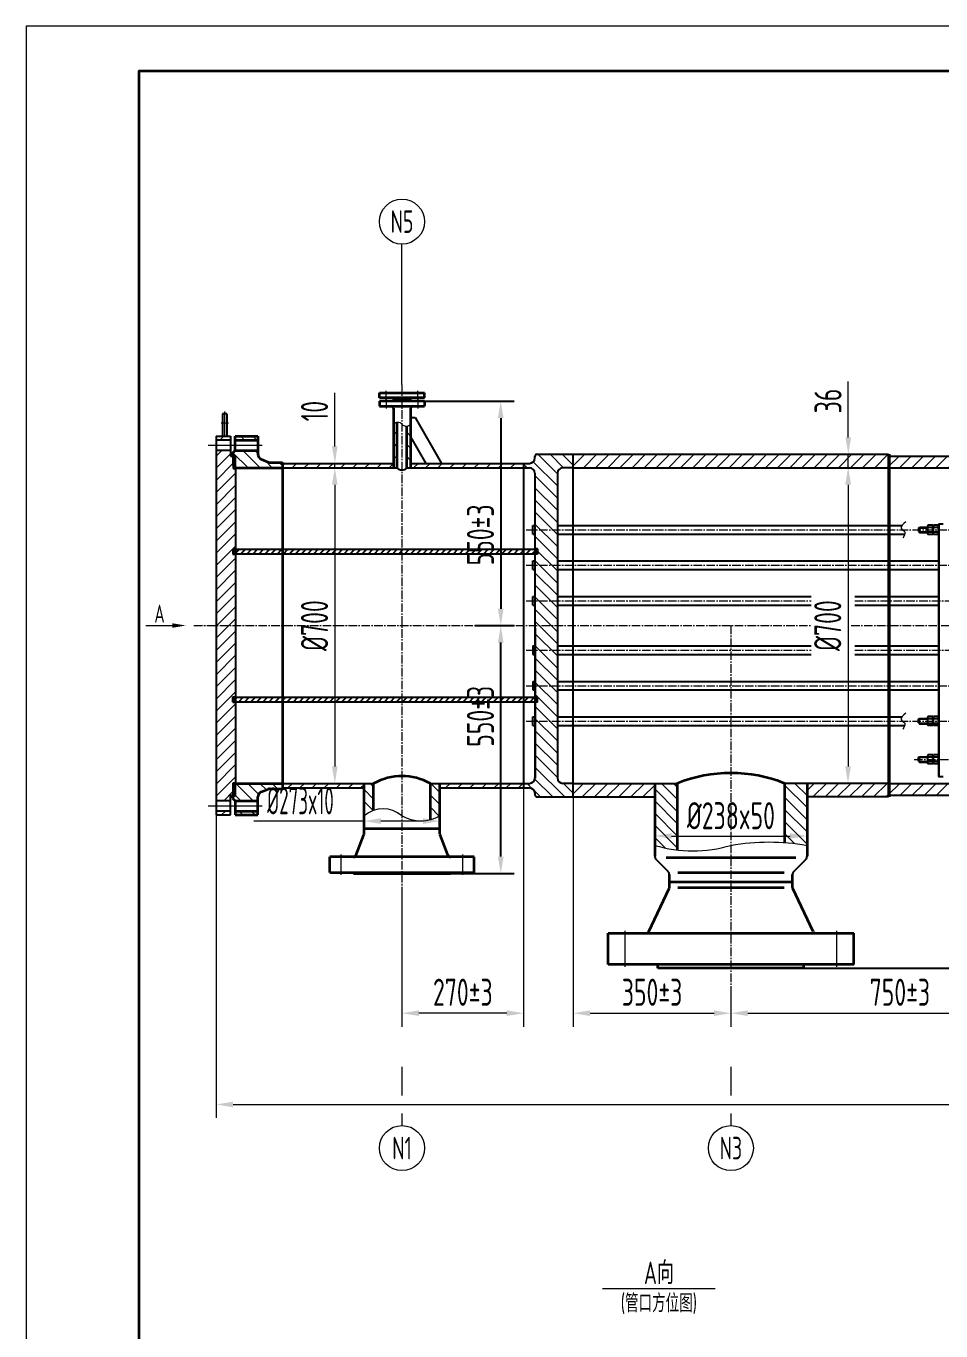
# Model space of a CAD drawing. Header units: millimetres. Extents: x 5765 to 6606, y -201 to 393.
# Drawn here: x 5765 to 5968.1, y 104 to 393.4 of the extents above; entities that cross this region are included whole.
import ezdxf
from ezdxf.enums import TextEntityAlignment as Align

# ---------------------------------------------------------------- set-up
doc = ezdxf.new("R2010")
doc.units = ezdxf.units.MM
doc.linetypes.add('CENTER2', pattern=[28.575, 19.05, -3.175, 3.175, -3.175])
for name, color, linetype, lineweight in [('1粗实线', 7, 'Continuous', 35), ('2细实线', 3, 'Continuous', 13), ('3中心线', 1, 'CENTER2', 13), ('6剖面线', 6, 'Continuous', 13), ('7文本', 2, 'Continuous', 13), ('8标注', 3, 'Continuous', 13), ('9图表', 4, 'Continuous', 13)]:
    doc.layers.add(name, color=color, linetype=linetype, lineweight=lineweight)
doc.styles.add('lanpec', font='bpec_e.shx', dxfattribs={"width": 0.75, "bigfont": 'hztxt.shx'})
doc.styles.add('lanpec-dim', font='bpec_e.shx', dxfattribs={"width": 0.75})
doc.dimstyles.new('lanpec-1.5', dxfattribs={"dimscale": 1.5, "dimtxt": 4, "dimasz": 2.5, "dimexe": 2, "dimexo": 0, "dimgap": 1, "dimtad": 1, "dimrnd": 0.01, "dimdsep": 46, "dimtxsty": 'lanpec', "dimcen": 0, "dimclrd": 4, "dimclre": 4, "dimclrt": 4, "dimadec": 1, "dimazin": 2, "dimtfac": 1, "dimtmove": 0, "dimatfit": 3, "dimfxl": 1, "dimtfillclr": 4, "dimlwd": -1, "dimlwe": -1, "dimarcsym": 0})
doc.dimstyles.new('lanpec-1.5水平', dxfattribs={"dimscale": 1.5, "dimtxt": 4, "dimasz": 2.5, "dimexe": 2, "dimexo": 0, "dimgap": 1, "dimtad": 1, "dimtoh": 1, "dimrnd": 0.01, "dimdsep": 46, "dimtxsty": 'lanpec', "dimcen": 0, "dimclrd": 4, "dimclre": 4, "dimclrt": 4, "dimadec": 1, "dimazin": 2, "dimtfac": 1, "dimtmove": 0, "dimatfit": 3, "dimfxl": 1, "dimtfillclr": 4, "dimlwd": -1, "dimlwe": -1, "dimarcsym": 0})
pattern_1 = [(135, (3557.504, 860.3514), (-1.3470384, -1.3470384), [])]
pattern_2 = [(45, (3557.504, 860.3514), (-1.3470384, 1.3470384), [])]
pattern_3 = [(135, (5763.204, -194.7723), (-1.3470384, -1.3470384), [])]
pattern_4 = [(45, (5792.0476, -552.9927), (-1.3470384, 1.3470384), [])]
pattern_5 = [(45, (5763.18462, 661.95116), (-0.1122532, 0.1122532), []), (135, (5763.18462, 661.95116), (-0.1122532, -0.1122532), [])]
pattern_6 = [(45, (5763.1846, 661.9512), (-0.6735192, 0.6735192), [])]
pattern_7 = [(45, (5695.98462, 661.95116), (-0.1122532, 0.1122532), []), (135, (5695.98462, 661.95116), (-0.1122532, -0.1122532), [])]

# ---------------------------------------------------------------- blocks, each defined once
blk = doc.blocks.new('A1')
at = {"layer": '1粗实线'}
blk.add_lwpolyline([(-816, 10), (-10, 10), (-10, 584), (-816, 584)], close=True, dxfattribs=at)
at = {"layer": '9图表'}
blk.add_lwpolyline([(-841, 0), (0, 0), (0, 594), (-841, 594)], close=True, dxfattribs=at)
blk = doc.blocks.new('*D54')
at = {"layer": '8标注', "color": 4, "transparency": 16777216}
for p, q in [((5886.46, 222.45), (5886.46, 171.47)), ((5921.46, 179.62), (5921.46, 171.47)), ((5890.21, 174.47), (5917.71, 174.47))]:
    blk.add_line(p, q, dxfattribs=at)
for points in [[(5890.21, 175.1), (5890.21, 173.85), (5886.46, 174.47)], [(5917.71, 175.1), (5917.71, 173.85), (5921.46, 174.47)]]:
    blk.add_solid(points, dxfattribs=at)
at = {"layer": 'Defpoints', "color": 0, "transparency": 16777216}
for p in [(5886.46, 222.45), (5921.46, 179.62), (5921.46, 174.47)]:
    blk.add_point(p, dxfattribs=at)
at = {"layer": '8标注', "color": 4, "transparency": 16777216, "insert": (5903.96, 179.12), "char_height": 6, "attachment_point": 5, "style": 'lanpec'}
blk.add_mtext('350%%P3', dxfattribs=at)
blk = doc.blocks.new('*D55')
at = {"layer": '8标注', "color": 4, "transparency": 16777216}
for p, q in [((5875.46, 224.45), (5875.46, 171.47)), ((5848.46, 201.31), (5848.46, 171.47)), ((5871.71, 174.47), (5852.21, 174.47))]:
    blk.add_line(p, q, dxfattribs=at)
for points in [[(5852.21, 175.1), (5852.21, 173.85), (5848.46, 174.47)], [(5871.71, 175.1), (5871.71, 173.85), (5875.46, 174.47)]]:
    blk.add_solid(points, dxfattribs=at)
at = {"layer": 'Defpoints', "color": 0, "transparency": 16777216}
for p in [(5875.46, 224.45), (5848.46, 201.31), (5848.46, 174.47)]:
    blk.add_point(p, dxfattribs=at)
at = {"layer": '8标注', "color": 4, "transparency": 16777216, "insert": (5861.96, 179.12), "char_height": 6, "attachment_point": 5, "style": 'lanpec'}
blk.add_mtext('270%%P3', dxfattribs=at)
blk = doc.blocks.new('*D38')
at = {"layer": '8标注', "color": 4, "transparency": 16777216}
for p, q in [((5996.46, 200.78), (5996.46, 171.47)), ((5921.46, 179.62), (5921.46, 171.47)), ((5925.21, 174.47), (5992.71, 174.47))]:
    blk.add_line(p, q, dxfattribs=at)
for points in [[(5925.21, 175.1), (5925.21, 173.85), (5921.46, 174.47)], [(5992.71, 175.1), (5992.71, 173.85), (5996.46, 174.47)]]:
    blk.add_solid(points, dxfattribs=at)
at = {"layer": 'Defpoints', "color": 0, "transparency": 16777216}
for p in [(5996.46, 200.78), (5921.46, 179.62), (5996.46, 174.47)]:
    blk.add_point(p, dxfattribs=at)
at = {"layer": '8标注', "color": 4, "transparency": 16777216, "insert": (5958.96, 179.12), "char_height": 6, "attachment_point": 5, "style": 'lanpec'}
blk.add_mtext('750%%P3', dxfattribs=at)
blk = doc.blocks.new('*D53')
at = {"layer": '8标注', "color": 4, "transparency": 16777216}
for p, q in [((5807.21, 218.45), (5807.21, 151.23)), ((6379.11, 218.45), (6379.11, 151.23)), ((5810.96, 154.23), (6375.36, 154.23))]:
    blk.add_line(p, q, dxfattribs=at)
for points in [[(5810.96, 154.85), (5810.96, 153.6), (5807.21, 154.23)], [(6375.36, 154.85), (6375.36, 153.6), (6379.11, 154.23)]]:
    blk.add_solid(points, dxfattribs=at)
at = {"layer": 'Defpoints', "color": 0, "transparency": 16777216}
for p in [(5807.21, 218.45), (6379.11, 218.45), (6379.11, 154.23)]:
    blk.add_point(p, dxfattribs=at)
at = {"layer": '8标注', "color": 4, "transparency": 16777216, "insert": (6093.16, 158.73), "char_height": 6, "attachment_point": 5, "style": 'lanpec'}
blk.add_mtext('7390', dxfattribs=at)
blk = doc.blocks.new('管口号')
at = {"layer": '2细实线'}
blk.add_circle((0, 5), 5, dxfattribs=at)
at = {"layer": '7文本', "style": 'lanpec', "width": 0.75}
blk.add_attdef('N', text='', height=5, dxfattribs=at).set_placement((0, 5), align=Align.MIDDLE_CENTER)
blk = doc.blocks.new('*D44')
at = {"layer": '8标注', "color": 4, "transparency": 16777216}
for p, q in [((5838.3, 295.45), (5830.55, 295.45)), ((5833.55, 291.7), (5833.55, 229.2)), ((5834.2, 225.45), (5830.55, 225.45))]:
    blk.add_line(p, q, dxfattribs=at)
for points in [[(5832.92, 291.7), (5834.17, 291.7), (5833.55, 295.45)], [(5832.92, 229.2), (5834.17, 229.2), (5833.55, 225.45)]]:
    blk.add_solid(points, dxfattribs=at)
at = {"layer": 'Defpoints', "color": 0, "transparency": 16777216}
for p in [(5838.3, 295.45), (5833.55, 225.45), (5834.2, 225.45)]:
    blk.add_point(p, dxfattribs=at)
at = {"layer": '8标注', "color": 4, "transparency": 16777216, "insert": (5829.05, 260.45), "char_height": 6, "attachment_point": 5, "rotation": 90, "style": 'lanpec'}
blk.add_mtext('%%c700', dxfattribs=at)
blk = doc.blocks.new('*D45')
at = {"layer": '8标注', "color": 4, "transparency": 16777216}
for p, q in [((5833.55, 300.2), (5833.55, 312.12)), ((5833.55, 296.45), (5836.55, 296.45)), ((5833.55, 295.45), (5833.55, 296.45)), ((5833.55, 295.45), (5836.55, 295.45)), ((5833.55, 291.7), (5833.55, 287.95))]:
    blk.add_line(p, q, dxfattribs=at)
for points in [[(5832.92, 300.2), (5834.17, 300.2), (5833.55, 296.45)], [(5832.92, 291.7), (5834.17, 291.7), (5833.55, 295.45)]]:
    blk.add_solid(points, dxfattribs=at)
at = {"layer": 'Defpoints', "color": 0, "transparency": 16777216}
for p in [(5833.55, 296.45), (5833.55, 296.45), (5833.55, 295.45)]:
    blk.add_point(p, dxfattribs=at)
at = {"layer": '8标注', "color": 4, "transparency": 16777216, "insert": (5829.05, 308.03), "char_height": 6, "attachment_point": 5, "rotation": 90, "style": 'lanpec'}
blk.add_mtext('10', dxfattribs=at)
blk = doc.blocks.new('*D51')
at = {"layer": '8标注', "color": 4, "transparency": 16777216}
for p, q in [((5904.56, 215.24), (5904.56, 210.78)), ((5938.36, 213.23), (5938.36, 216.78)), ((5908.31, 213.78), (5934.61, 213.78))]:
    blk.add_line(p, q, dxfattribs=at)
for points in [[(5908.31, 214.41), (5908.31, 213.16), (5904.56, 213.78)], [(5934.61, 214.41), (5934.61, 213.16), (5938.36, 213.78)]]:
    blk.add_solid(points, dxfattribs=at)
at = {"layer": 'Defpoints', "color": 0, "transparency": 16777216}
for p in [(5904.56, 215.24), (5938.36, 213.78), (5938.36, 213.23)]:
    blk.add_point(p, dxfattribs=at)
at = {"layer": '8标注', "color": 4, "transparency": 16777216, "insert": (5921.46, 218.28), "char_height": 6, "width": 12.6667, "attachment_point": 5, "style": 'lanpec'}
blk.add_mtext('%%C238x50', dxfattribs=at)
blk = doc.blocks.new('*D40')
at = {"color": 4, "transparency": 16777216}
for p, q in [((5864.65, 260.45), (5873.38, 260.45)), ((5870.38, 209.2), (5870.38, 256.7)), ((5858.64, 205.45), (5873.38, 205.45))]:
    blk.add_line(p, q, dxfattribs=at)
for points in [[(5869.75, 256.7), (5871, 256.7), (5870.38, 260.45)], [(5869.75, 209.2), (5871, 209.2), (5870.38, 205.45)]]:
    blk.add_solid(points, dxfattribs=at)
at = {"layer": 'Defpoints', "color": 0, "transparency": 16777216}
for p in [(5864.65, 260.45), (5870.38, 260.45), (5858.64, 205.45)]:
    blk.add_point(p, dxfattribs=at)
at = {"color": 4, "transparency": 16777216, "insert": (5865.88, 240.33), "char_height": 6, "attachment_point": 5, "rotation": 90, "style": 'lanpec'}
blk.add_mtext('550%%P3', dxfattribs=at)
blk = doc.blocks.new('*D56')
at = {"color": 4, "transparency": 16777216}
for p, q in [((6023.41, 260.45), (6030.06, 260.45)), ((6027.06, 188.2), (6027.06, 256.7)), ((5937.65, 184.45), (6030.06, 184.45))]:
    blk.add_line(p, q, dxfattribs=at)
for points in [[(6026.43, 256.7), (6027.68, 256.7), (6027.06, 260.45)], [(6026.43, 188.2), (6027.68, 188.2), (6027.06, 184.45)]]:
    blk.add_solid(points, dxfattribs=at)
at = {"layer": 'Defpoints', "color": 0, "transparency": 16777216}
for p in [(6023.41, 260.45), (6027.06, 260.45), (5937.65, 184.45)]:
    blk.add_point(p, dxfattribs=at)
at = {"color": 4, "transparency": 16777216, "insert": (6022.41, 202.57), "char_height": 6, "attachment_point": 5, "rotation": 90, "style": 'lanpec'}
blk.add_mtext('760%%P3', dxfattribs=at)
blk = doc.blocks.new('*D42')
at = {"layer": '8标注', "color": 4, "transparency": 16777216}
for p, q in [((5840.05, 217.09), (5815.56, 217.09)), ((5840.05, 217.49), (5840.05, 214.09)), ((5853.13, 217.09), (5843.8, 217.09)), ((5856.88, 217.49), (5856.88, 214.09))]:
    blk.add_line(p, q, dxfattribs=at)
for points in [[(5843.8, 217.71), (5843.8, 216.46), (5840.05, 217.09)], [(5853.13, 217.71), (5853.13, 216.46), (5856.88, 217.09)]]:
    blk.add_solid(points, dxfattribs=at)
at = {"layer": 'Defpoints', "color": 0, "transparency": 16777216}
for p in [(5840.05, 217.49), (5856.88, 217.49), (5856.88, 217.09)]:
    blk.add_point(p, dxfattribs=at)
at = {"layer": '8标注', "color": 4, "transparency": 16777216, "insert": (5825.93, 221.59), "char_height": 6, "attachment_point": 5, "style": 'lanpec'}
blk.add_mtext('{\\W0.6;%%C273x10}', dxfattribs=at)
blk = doc.blocks.new('*U58')
at = {"layer": '2细实线'}
blk.add_line((-12.5, 0), (12.5, 0), dxfattribs=at)
at = {"layer": '7文本', "style": 'lanpec', "width": 0.75}
for tag, height, p in [('节点图名称', 5, (0, 3.5)), ('比例', 4, (0, -3.25))]:
    blk.add_attdef(tag, text='', height=height, dxfattribs=at).set_placement(p, align=Align.MIDDLE_CENTER)
blk = doc.blocks.new('*D63')
at = {"color": 4, "transparency": 16777216}
for p, q in [((5850.61, 310.25), (5873.38, 310.25)), ((5870.38, 306.5), (5870.38, 264.2)), ((5864.65, 260.45), (5873.38, 260.45))]:
    blk.add_line(p, q, dxfattribs=at)
for points in [[(5869.75, 306.5), (5871, 306.5), (5870.38, 310.25)], [(5869.75, 264.2), (5871, 264.2), (5870.38, 260.45)]]:
    blk.add_solid(points, dxfattribs=at)
at = {"layer": 'Defpoints', "color": 0, "transparency": 16777216}
for p in [(5850.61, 310.25), (5864.65, 260.45), (5870.38, 260.45)]:
    blk.add_point(p, dxfattribs=at)
at = {"color": 4, "transparency": 16777216, "insert": (5865.88, 280.57), "char_height": 6, "attachment_point": 5, "rotation": 90, "style": 'lanpec'}
blk.add_mtext('550%%P3', dxfattribs=at)
blk = doc.blocks.new('*D70')
at = {"layer": '8标注', "color": 4, "transparency": 16777216}
for p, q in [((5947.45, 295.45), (5950.45, 295.45)), ((5947.45, 291.7), (5947.45, 229.2)), ((5947.45, 225.45), (5950.45, 225.45))]:
    blk.add_line(p, q, dxfattribs=at)
for points in [[(5946.83, 291.7), (5948.08, 291.7), (5947.45, 295.45)], [(5946.83, 229.2), (5948.08, 229.2), (5947.45, 225.45)]]:
    blk.add_solid(points, dxfattribs=at)
at = {"layer": 'Defpoints', "color": 0, "transparency": 16777216}
for p in [(5947.45, 295.45), (5947.45, 225.45), (5947.45, 225.45)]:
    blk.add_point(p, dxfattribs=at)
at = {"layer": '8标注', "color": 4, "transparency": 16777216, "insert": (5942.95, 260.45), "char_height": 6, "attachment_point": 5, "rotation": 90, "style": 'lanpec'}
blk.add_mtext('%%c700', dxfattribs=at)
blk = doc.blocks.new('*D71')
at = {"layer": '8标注', "color": 4, "transparency": 16777216}
for p, q in [((5947.52, 302.2), (5947.52, 314.62)), ((5947.52, 298.45), (5950.52, 298.45)), ((5947.52, 295.45), (5947.52, 298.45)), ((5947.45, 295.45), (5950.52, 295.45)), ((5947.52, 291.7), (5947.52, 287.95))]:
    blk.add_line(p, q, dxfattribs=at)
for points in [[(5946.89, 302.2), (5948.14, 302.2), (5947.52, 298.45)], [(5946.89, 291.7), (5948.14, 291.7), (5947.52, 295.45)]]:
    blk.add_solid(points, dxfattribs=at)
at = {"layer": 'Defpoints', "color": 0, "transparency": 16777216}
for p in [(5947.52, 298.45), (5947.52, 298.45), (5947.45, 295.45)]:
    blk.add_point(p, dxfattribs=at)
at = {"layer": '8标注', "color": 4, "transparency": 16777216, "insert": (5943.02, 310.28), "char_height": 6, "attachment_point": 5, "rotation": 90, "style": 'lanpec'}
blk.add_mtext('36', dxfattribs=at)

msp = doc.modelspace()

# ---------------------------------------------------------------- hatches: boundary and pattern name
h = msp.add_hatch()
h.set_pattern_fill('ANSI37', color=6, scale=0.05)
h.set_pattern_definition(pattern_7)
h.paths.add_polyline_path([(5811.342, 277.488), (5810.892, 277.488), (5810.892, 276.888), (5811.342, 276.888)])
h.paths.add_polyline_path([(5811.342, 276.888), (5810.892, 276.888), (5810.892, 276.288), (5811.342, 276.288)])
h = msp.add_hatch()
h.set_pattern_fill('ANSI31', color=6, scale=0.3)
h.set_pattern_definition(pattern_6)
h.paths.add_polyline_path([(5821.942, 277.388), (5811.342, 277.388), (5811.342, 276.888), (5821.942, 276.888)])
h.paths.add_polyline_path([(5821.942, 276.888), (5811.342, 276.888), (5811.342, 276.388), (5821.942, 276.388)])
h.paths.add_polyline_path([(5875.442, 277.388), (5848.442, 277.388), (5848.442, 276.888), (5875.442, 276.888)])
h.paths.add_polyline_path([(5875.442, 276.888), (5848.442, 276.888), (5848.442, 276.388), (5875.442, 276.388)])
h.paths.add_polyline_path([(5878.092, 276.888), (5875.442, 276.888), (5875.442, 276.388), (5878.092, 276.388)])
h.paths.add_polyline_path([(5878.092, 277.388), (5875.442, 277.388), (5875.442, 276.888), (5878.092, 276.888)])
h.paths.add_polyline_path([(5834.269, 276.888), (5834.269, 276.388), (5848.442, 276.388), (5848.442, 276.888)])
h.paths.add_polyline_path([(5834.269, 276.388), (5834.269, 276.888), (5821.942, 276.888), (5821.942, 276.388)])
h.paths.add_polyline_path([(5834.269, 277.388), (5834.269, 276.888), (5848.442, 276.888), (5848.442, 277.388)])
h.paths.add_polyline_path([(5834.269, 276.888), (5834.269, 277.388), (5821.942, 277.388), (5821.942, 276.888)])
h = msp.add_hatch()
h.set_pattern_fill('ANSI37', color=6, scale=0.05)
h.set_pattern_definition(pattern_5)
h.paths.add_polyline_path([(5878.542, 277.488), (5878.092, 277.488), (5878.092, 276.888), (5878.542, 276.888)])
h.paths.add_polyline_path([(5878.542, 276.888), (5878.092, 276.888), (5878.092, 276.288), (5878.542, 276.288)])
h = msp.add_hatch()
h.set_pattern_fill('ANSI37', color=6, scale=0.05)
h.set_pattern_definition(pattern_7)
h.paths.add_polyline_path([(5811.342, 243.472), (5810.892, 243.472), (5810.892, 244.072), (5811.342, 244.072)])
h.paths.add_polyline_path([(5811.342, 244.072), (5810.892, 244.072), (5810.892, 244.672), (5811.342, 244.672)])
h = msp.add_hatch()
h.set_pattern_fill('ANSI31', color=6, scale=0.3)
h.set_pattern_definition(pattern_6)
h.paths.add_polyline_path([(5821.942, 243.572), (5811.342, 243.572), (5811.342, 244.072), (5821.942, 244.072)])
h.paths.add_polyline_path([(5821.942, 244.072), (5811.342, 244.072), (5811.342, 244.572), (5821.942, 244.572)])
h.paths.add_polyline_path([(5875.442, 243.572), (5848.442, 243.572), (5848.442, 244.072), (5875.442, 244.072)])
h.paths.add_polyline_path([(5875.442, 244.072), (5848.442, 244.072), (5848.442, 244.572), (5875.442, 244.572)])
h.paths.add_polyline_path([(5878.092, 244.072), (5875.442, 244.072), (5875.442, 244.572), (5878.092, 244.572)])
h.paths.add_polyline_path([(5878.092, 243.572), (5875.442, 243.572), (5875.442, 244.072), (5878.092, 244.072)])
h.paths.add_polyline_path([(5834.269, 244.072), (5834.269, 244.572), (5848.442, 244.572), (5848.442, 244.072)])
h.paths.add_polyline_path([(5834.269, 244.572), (5834.269, 244.072), (5821.942, 244.072), (5821.942, 244.572)])
h.paths.add_polyline_path([(5834.269, 243.572), (5834.269, 244.072), (5848.442, 244.072), (5848.442, 243.572)])
h.paths.add_polyline_path([(5834.269, 244.072), (5834.269, 243.572), (5821.942, 243.572), (5821.942, 244.072)])
h = msp.add_hatch()
h.set_pattern_fill('ANSI37', color=6, scale=0.05)
h.set_pattern_definition(pattern_5)
h.paths.add_polyline_path([(5878.542, 243.472), (5878.092, 243.472), (5878.092, 244.072), (5878.542, 244.072)])
h.paths.add_polyline_path([(5878.542, 244.072), (5878.092, 244.072), (5878.092, 244.672), (5878.542, 244.672)])
at = {"layer": '6剖面线'}
h = msp.add_hatch(dxfattribs=at)
h.set_pattern_fill('ANSI31', color=256, scale=0.6, angle=90, style=0)
h.set_pattern_definition(pattern_1)
h.paths.add_polyline_path([(5847.411, 305.533, 0.1897678), (5846.561, 305.12), (5846.561, 295.448), (5847.411, 295.448)])
h.paths.add_polyline_path([(5850.361, 305.12, -0.1897678), (5849.511, 304.707), (5849.511, 295.448), (5850.361, 295.448)])
h = msp.add_hatch(dxfattribs=at)
h.set_pattern_fill('ANSI31', color=256, scale=0.6, style=0)
h.set_pattern_definition([(45, (5809.9361, 249.5905), (-1.34704, 1.34704), [])])
h.paths.add_polyline_path([(5811.511, 260.448), (5807.211, 260.448), (5807.211, 221.598), (5810.411, 221.598), (5810.411, 222.848), (5811.011, 222.848), (5811.011, 224.948), (5811.011, 225.598), (5811.511, 225.598)])
h.paths.add_polyline_path([(5810.411, 219.298), (5807.211, 219.298), (5807.211, 218.448), (5810.411, 218.448)])
h.paths.add_polyline_path([(5807.211, 301.598), (5810.411, 301.598), (5810.411, 302.448), (5807.211, 302.448)])
h.paths.add_polyline_path([(5810.411, 299.298), (5807.211, 299.298), (5807.211, 260.448), (5811.511, 260.448), (5811.511, 295.298), (5811.011, 295.298), (5811.011, 298.048), (5810.411, 298.048)])
h = msp.add_hatch(dxfattribs=at)
h.set_pattern_fill('ANSI31', color=256, scale=0.6, angle=90, style=0)
h.set_pattern_definition(pattern_1)
h.paths.add_polyline_path([(5816.461, 302.448), (5811.461, 302.448), (5811.461, 301.598), (5816.461, 301.598)])
h.paths.add_polyline_path([(5817.215, 297.347, -0.3066784), (5816.461, 298.461), (5816.461, 299.298), (5811.461, 299.298), (5810.861, 298.698), (5810.861, 298.198), (5811.461, 298.198), (5811.461, 295.948), (5811.461, 295.448), (5821.961, 295.448), (5821.961, 296.648), (5819.192, 296.648, -0.0954146), (5818.747, 296.734)])
h.paths.add_polyline_path([(5817.215, 223.55), (5818.747, 224.163, -0.0954146), (5819.192, 224.248), (5821.961, 224.248), (5821.961, 225.448), (5811.461, 225.448), (5811.461, 222.698), (5810.861, 222.698), (5810.861, 222.198), (5811.461, 221.598), (5816.461, 221.598), (5816.461, 222.436, -0.3066784)])
h.paths.add_polyline_path([(5816.461, 219.298), (5811.461, 219.298), (5811.461, 218.448), (5816.461, 218.448)])
h = msp.add_hatch(dxfattribs=at)
h.set_pattern_fill('ANSI37', color=256, scale=0.1, style=0)
h.set_pattern_definition([(45, (3557.504, 860.35143), (-0.224506403, 0.224506403), []), (135, (3557.504, 860.35143), (-0.224506403, -0.224506403), [])])
h.paths.add_polyline_path([(5811.461, 298.148), (5811.011, 298.148), (5811.011, 295.948), (5811.461, 295.948)])
h = msp.add_hatch(dxfattribs=at)
h.set_pattern_fill('ANSI31', color=256, scale=0.6, angle=90, style=0)
h.set_pattern_definition(pattern_1)
h.paths.add_polyline_path([(5882.961, 239.231), (5877.961, 239.231), (5877.961, 226.648, -0.4142136), (5876.761, 225.448), (5875.461, 225.448), (5875.461, 224.448), (5876.761, 224.448, -0.4142136), (5877.961, 223.248), (5877.961, 222.948, 0.4142136), (5878.461, 222.448), (5886.461, 222.448), (5886.461, 225.448), (5884.161, 225.448, -0.4142136), (5882.961, 226.648)])
h.paths.add_polyline_path([(5882.961, 249.948), (5877.961, 249.948), (5877.961, 239.231), (5882.961, 239.231)])
h.paths.add_polyline_path([(5882.961, 260.448), (5877.961, 260.448), (5877.961, 249.948), (5882.961, 249.948)])
h.paths.add_polyline_path([(5882.961, 270.948), (5877.961, 270.948), (5877.961, 260.448), (5882.961, 260.448)])
h.paths.add_polyline_path([(5882.961, 281.666), (5877.961, 281.666), (5877.961, 270.948), (5882.961, 270.948)])
h.paths.add_polyline_path([(5882.961, 294.248, -0.4142136), (5884.161, 295.448), (5886.461, 295.448), (5886.461, 298.448), (5878.461, 298.448, 0.4142136), (5877.961, 297.948), (5877.961, 297.648, -0.4142136), (5876.761, 296.448), (5875.461, 296.448), (5875.461, 295.448), (5876.761, 295.448, -0.4142136), (5877.961, 294.248), (5877.961, 281.666), (5882.961, 281.666)])
h = msp.add_hatch(dxfattribs=at)
h.set_pattern_fill('ANSI31', color=256, scale=0.6, style=0)
h.set_pattern_definition(pattern_2)
h.paths.add_polyline_path([(5886.461, 298.448), (5886.461, 295.448), (5921.461, 295.448), (5921.461, 298.448)])
h.paths.add_polyline_path([(5921.461, 298.448), (5921.461, 295.448), (5956.461, 295.448), (5956.461, 298.448)])
h.paths.add_polyline_path([(5886.461, 225.448), (5886.461, 222.448), (5904.561, 222.448), (5904.561, 225.448)])
h.paths.add_polyline_path([(5938.361, 225.448), (5938.361, 222.448), (5956.461, 222.448), (5956.461, 225.448)])
h = msp.add_hatch(dxfattribs=at)
h.set_pattern_fill('ANSI31', color=256, scale=0.6, style=0)
h.set_pattern_definition(pattern_2)
h.paths.add_polyline_path([(5846.561, 295.448), (5846.561, 296.448), (5821.961, 296.448), (5821.961, 295.448)])
h.paths.add_polyline_path([(5875.461, 295.448), (5875.461, 296.448), (5850.361, 296.448), (5850.361, 295.448)])
h = msp.add_hatch(dxfattribs=at)
h.set_pattern_fill('ANSI31', color=256, scale=0.6, style=0)
h.set_pattern_definition(pattern_4)
h.paths.add_polyline_path([(5956.461, 298.048), (5956.461, 295.448), (6219.661, 295.448), (6229.861, 295.448), (6229.861, 298.048), (6219.661, 298.048)])
h.paths.add_polyline_path([(6219.661, 222.848), (6229.861, 222.848), (6229.861, 225.448), (6219.661, 225.448), (5956.461, 225.448), (5956.461, 222.848)])
h.paths.add_polyline_path([(5945.861, 213.899), (5954.528, 213.899), (5954.528, 221.566), (5945.861, 221.566)], flags=9)
h = msp.add_hatch(dxfattribs=at)
h.set_pattern_fill('ANSI31', color=256, scale=0.6, style=0)
h.set_pattern_definition(pattern_4)
h.paths.add_polyline_path([(6229.861, 298.048), (6219.661, 298.048), (5956.461, 298.048), (5956.461, 295.448), (6219.661, 295.448), (6229.861, 295.448)])
h.paths.add_polyline_path([(6229.861, 225.448), (6219.661, 225.448), (5956.461, 225.448), (5956.461, 222.848), (6219.661, 222.848), (6229.861, 222.848)])
h.paths.add_polyline_path([(5948.361, 216.826), (5959.917, 216.826), (5959.917, 227.048), (5948.361, 227.048)], flags=9)
h = msp.add_hatch(dxfattribs=at)
h.set_pattern_fill('ANSI37', color=256, scale=0.1, style=0)
h.set_pattern_definition([(315, (3557.504, -339.45457), (-0.224506403, -0.224506403), []), (225, (3557.504, -339.45457), (-0.224506403, 0.224506403), [])])
h.paths.add_polyline_path([(5811.461, 224.948), (5811.011, 224.948), (5811.011, 222.748), (5811.461, 222.748)])
h = msp.add_hatch(dxfattribs=at)
h.set_pattern_fill('ANSI31', color=256, scale=0.6, style=0)
h.set_pattern_definition(pattern_2)
h.paths.add_polyline_path([(5840.046, 225.448), (5821.961, 225.448), (5821.961, 224.448), (5840.046, 224.448)])
h.paths.add_polyline_path([(5875.461, 225.448), (5856.876, 225.448), (5856.876, 224.448), (5875.461, 224.448)])
h = msp.add_hatch(dxfattribs=at)
h.set_pattern_fill('ANSI31', color=256, scale=0.6, angle=90, style=0)
h.set_pattern_definition(pattern_3)
h.paths.add_polyline_path([(5842.171, 225.448), (5840.046, 225.448), (5840.046, 218.286, -0.0927426), (5842.171, 219.463)])
h.paths.add_polyline_path([(5854.751, 217.38, 0.0716894), (5856.876, 218.286), (5856.876, 225.448), (5854.751, 225.448)])
h = msp.add_hatch(dxfattribs=at)
h.set_pattern_fill('ANSI31', color=256, scale=0.6, angle=90, style=0)
h.set_pattern_definition(pattern_3)
h.paths.add_polyline_path([(5909.561, 225.448), (5904.561, 225.448), (5904.561, 211.703, 0.04273), (5909.561, 210.684)])
h.paths.add_polyline_path([(5938.361, 225.448), (5933.361, 225.448), (5933.361, 212.328, -0.0262337), (5938.361, 211.703)])

# ---------------------------------------------------------------- linework, layer by layer
for p, q in [((5809.611, 307.448), (5808.611, 307.448)), ((5808.611, 307.448), (5808.611, 302.448)), ((5809.611, 307.448), (5809.611, 302.448)), ((5850.361, 306.628), (5851.361, 306.628)), ((5851.361, 306.628), (5857.239, 296.448)), ((5807.211, 302.448), (5807.211, 218.448)), ((5807.211, 302.448), (5810.411, 302.448)), ((5810.411, 301.598), (5807.211, 301.598)), ((5810.411, 302.448), (5810.411, 298.048)), ((5850.361, 302.36), (5853.774, 296.448)), ((5810.411, 299.298), (5807.211, 299.298)), ((5811.461, 298.198), (5811.461, 295.298)), ((5878.461, 298.448), (5886.461, 298.448)), ((5886.461, 298.448), (5921.461, 298.448)), ((5886.461, 260.448), (5886.461, 298.448)), ((5886.461, 260.448), (5886.461, 298.448)), ((5921.461, 298.448), (5956.461, 298.448)), ((5956.461, 260.448), (5956.461, 298.448)), ((5956.77, 222.448), (5956.77, 298.448)), ((5810.411, 298.048), (5811.011, 298.048)), ((5811.011, 298.048), (5811.011, 295.298)), ((5811.011, 295.298), (5811.511, 295.298)), ((5811.511, 295.298), (5811.511, 225.598)), ((5821.961, 296.448), (5846.561, 296.448)), ((5821.961, 295.448), (5847.411, 295.448)), ((5849.511, 295.448), (5875.461, 295.448)), ((5850.361, 296.448), (5875.461, 296.448)), ((5875.461, 296.448), (5875.461, 224.448)), ((5875.461, 296.448), (5876.761, 296.448)), ((5875.461, 295.448), (5876.761, 295.448)), ((5877.961, 297.648), (5877.961, 297.948)), ((5886.461, 295.448), (5884.161, 295.448)), ((5886.461, 295.448), (5921.461, 295.448)), ((5921.461, 295.448), (5956.461, 295.448)), ((5956.461, 298.048), (6219.661, 298.048)), ((5956.461, 295.448), (6219.661, 295.448)), ((5877.942, 294.28), (5877.942, 260.48)), ((5877.961, 294.248), (5877.961, 260.93)), ((5882.942, 294.28), (5882.942, 226.68)), ((5882.961, 294.248), (5882.961, 226.648)), ((5877.492, 280.748), (5877.492, 282.648)), ((5877.492, 282.648), (5877.942, 282.648)), ((5882.942, 282.648), (5959.407, 282.648)), ((5963.102, 282.098), (5963.302, 282.298)), ((5963.102, 282.098), (5963.102, 281.298)), ((5963.102, 281.298), (5963.302, 281.098)), ((5963.302, 282.298), (5963.302, 281.098)), ((5963.302, 282.298), (5965.102, 282.298)), ((5963.302, 281.098), (5965.102, 281.098)), ((5965.102, 280.948), (5965.102, 282.448)), ((5966.251, 282.698), (5965.173, 282.698)), ((5966.251, 282.198), (5965.173, 282.198)), ((5966.251, 281.198), (5965.173, 281.198)), ((5966.322, 280.948), (5966.322, 282.448)), ((5966.322, 280.948), (5966.322, 282.448)), ((5967.471, 282.698), (5966.393, 282.698)), ((5967.471, 282.198), (5966.393, 282.198)), ((5967.471, 281.198), (5966.393, 281.198)), ((5967.542, 282.98), (5967.542, 226.98)), ((5968.542, 282.98), (5967.542, 282.98)), ((5967.542, 280.948), (5967.542, 282.448)), ((5967.602, 282.9), (5967.602, 226.9)), ((5877.492, 280.748), (5877.942, 280.748)), ((5882.942, 280.748), (5960.06, 280.748)), ((5966.251, 280.698), (5965.173, 280.698)), ((5967.471, 280.698), (5966.393, 280.698)), ((5810.892, 277.488), (5810.892, 276.288)), ((5810.892, 277.488), (5811.492, 277.488)), ((5810.892, 276.288), (5811.492, 276.288)), ((5811.342, 277.488), (5811.342, 276.288)), ((5811.342, 277.388), (5878.092, 277.388)), ((5811.342, 276.388), (5878.092, 276.388)), ((5878.542, 277.488), (5877.942, 277.488)), ((5878.542, 276.288), (5877.942, 276.288)), ((5878.092, 277.488), (5878.092, 276.288)), ((5878.542, 277.488), (5878.542, 276.288)), ((5877.492, 272.885), (5877.492, 274.785)), ((5877.492, 274.785), (5877.942, 274.785)), ((5877.492, 272.885), (5877.942, 272.885)), ((5882.942, 274.785), (5967.542, 274.785)), ((5882.942, 272.885), (5967.542, 272.885)), ((5877.492, 265.023), (5877.492, 266.923)), ((5877.492, 266.923), (5877.942, 266.923)), ((5882.942, 266.923), (5939.3, 266.923)), ((5948.941, 266.923), (5967.542, 266.923)), ((5877.492, 265.023), (5877.942, 265.023)), ((5882.942, 265.023), (5939.3, 265.023)), ((5948.941, 265.023), (5967.542, 265.023)), ((5877.942, 260.48), (5877.942, 226.68)), ((5877.96, 259.948), (5877.96, 226.63)), ((5878.002, 259.9), (5878.002, 226.6)), ((5886.461, 222.448), (5886.461, 260.448)), ((5956.461, 222.448), (5956.461, 260.448)), ((5877.492, 255.937), (5877.492, 254.037)), ((5877.492, 255.937), (5877.942, 255.937)), ((5882.942, 255.937), (5939.3, 255.937)), ((5948.941, 255.937), (5967.542, 255.937)), ((5877.492, 254.037), (5877.942, 254.037)), ((5882.942, 254.037), (5939.3, 254.037)), ((5948.941, 254.037), (5967.542, 254.037)), ((5877.492, 248.075), (5877.492, 246.175)), ((5877.492, 248.075), (5877.942, 248.075)), ((5877.492, 246.175), (5877.942, 246.175)), ((5882.942, 248.075), (5967.542, 248.075)), ((5882.942, 246.175), (5967.542, 246.175)), ((5810.892, 243.472), (5810.892, 244.672)), ((5810.892, 244.672), (5811.492, 244.672)), ((5810.892, 243.472), (5811.492, 243.472)), ((5811.342, 243.472), (5811.342, 244.672)), ((5811.342, 244.572), (5878.092, 244.572)), ((5811.342, 243.572), (5878.092, 243.572)), ((5878.542, 244.672), (5877.942, 244.672)), ((5878.542, 243.472), (5877.942, 243.472)), ((5878.092, 243.472), (5878.092, 244.672)), ((5878.542, 243.472), (5878.542, 244.672)), ((5966.251, 240.262), (5965.173, 240.262)), ((5967.471, 240.262), (5966.393, 240.262)), ((5877.492, 238.312), (5877.492, 240.212)), ((5877.492, 240.212), (5877.942, 240.212)), ((5877.492, 238.312), (5877.942, 238.312)), ((5882.942, 240.212), (5959.407, 240.212)), ((5882.942, 238.312), (5960.06, 238.312)), ((5963.102, 239.662), (5963.302, 239.862)), ((5963.102, 238.862), (5963.102, 239.662)), ((5963.102, 238.862), (5963.302, 238.662)), ((5963.302, 238.662), (5963.302, 239.862)), ((5963.302, 239.862), (5965.102, 239.862)), ((5963.302, 238.662), (5965.102, 238.662)), ((5965.102, 240.012), (5965.102, 238.512)), ((5966.251, 239.762), (5965.173, 239.762)), ((5966.251, 238.762), (5965.173, 238.762)), ((5966.251, 238.262), (5965.173, 238.262)), ((5966.322, 240.012), (5966.322, 238.512)), ((5966.322, 240.012), (5966.322, 238.512)), ((5967.471, 239.762), (5966.393, 239.762)), ((5967.471, 238.762), (5966.393, 238.762)), ((5967.471, 238.262), (5966.393, 238.262)), ((5967.542, 240.012), (5967.542, 238.512)), ((5966.251, 231.775), (5965.173, 231.775)), ((5967.471, 231.775), (5966.393, 231.775)), ((5963.102, 231.175), (5963.302, 231.375)), ((5963.102, 230.375), (5963.102, 231.175)), ((5963.102, 230.375), (5963.302, 230.175)), ((5963.302, 230.175), (5963.302, 231.375)), ((5963.302, 231.375), (5965.102, 231.375)), ((5963.302, 230.175), (5965.102, 230.175)), ((5965.102, 231.525), (5965.102, 230.025)), ((5966.251, 231.275), (5965.173, 231.275)), ((5966.251, 230.275), (5965.173, 230.275)), ((5966.251, 229.775), (5965.173, 229.775)), ((5966.322, 231.525), (5966.322, 230.025)), ((5966.322, 231.525), (5966.322, 230.025)), ((5967.471, 231.275), (5966.393, 231.275)), ((5967.471, 230.275), (5966.393, 230.275)), ((5967.471, 229.775), (5966.393, 229.775)), ((5967.542, 231.525), (5967.542, 230.025)), ((5967.542, 226.98), (5968.542, 226.98)), ((5811.011, 222.848), (5811.011, 225.598)), ((5811.011, 225.598), (5811.511, 225.598)), ((5821.961, 225.448), (5842.171, 225.448)), ((5821.961, 224.448), (5840.046, 224.448)), ((5854.751, 225.448), (5875.461, 225.448)), ((5856.876, 224.448), (5875.461, 224.448)), ((5875.461, 225.448), (5876.761, 225.448)), ((5875.461, 224.448), (5876.761, 224.448)), ((5877.961, 223.248), (5877.961, 222.948)), ((5886.461, 225.448), (5884.161, 225.448)), ((5886.461, 225.448), (5909.561, 225.448)), ((5956.461, 225.448), (5933.361, 225.448)), ((5956.461, 225.448), (6219.661, 225.448)), ((5810.411, 221.598), (5807.211, 221.598)), ((5810.411, 218.448), (5810.411, 222.848)), ((5810.411, 222.848), (5811.011, 222.848)), ((5878.461, 222.448), (5886.461, 222.448)), ((5886.461, 222.448), (5904.561, 222.448)), ((5956.461, 222.448), (5938.361, 222.448)), ((5956.461, 222.848), (6219.661, 222.848)), ((5810.411, 219.298), (5807.211, 219.298)), ((5807.211, 218.448), (5810.411, 218.448)), ((5907.518, 205.933), (5904.854, 208.598)), ((5935.404, 205.933), (5938.068, 208.598))]:
    msp.add_line(p, q)
for points in [[(5811.011, 298.148), (5811.461, 298.148), (5811.461, 295.948), (5811.011, 295.948)], [(5811.011, 222.748), (5811.461, 222.748), (5811.461, 224.948), (5811.011, 224.948)]]:
    msp.add_lwpolyline(points, close=True)
for centre, radius, start, end in [((5878.461, 297.948), 0.5, 90, 180), ((5848.461, 296.379), 1.403, 221.56169, 318.43831), ((5876.761, 297.648), 1.2, 270, 0), ((5876.761, 294.248), 1.2, 0, 90), ((5884.161, 294.248), 1.2, 90, 180), ((5965.578, 282.448), 0.477, 148.35948, 211.64052), ((5966.902, 281.698), 1.8, 163.87238, 196.12762), ((5965.578, 280.948), 0.477, 148.35948, 211.64052), ((5965.845, 282.448), 0.477, 328.35948, 31.64052), ((5964.522, 281.698), 1.8, 343.87238, 16.12762), ((5965.845, 280.948), 0.477, 328.35948, 31.64052), ((5966.798, 282.448), 0.477, 148.35948, 211.64052), ((5968.122, 281.698), 1.8, 163.87238, 196.12762), ((5966.798, 280.948), 0.477, 148.35948, 211.64052), ((5967.065, 282.448), 0.477, 328.35948, 31.64052), ((5965.742, 281.698), 1.8, 343.87238, 16.12762), ((5967.065, 280.948), 0.477, 328.35948, 31.64052), ((5965.578, 240.012), 0.477, 148.35948, 211.64052), ((5965.845, 240.012), 0.477, 328.35948, 31.64052), ((5966.798, 240.012), 0.477, 148.35948, 211.64052), ((5967.065, 240.012), 0.477, 328.35948, 31.64052), ((5966.902, 239.262), 1.8, 163.87238, 196.12762), ((5965.578, 238.512), 0.477, 148.35948, 211.64052), ((5964.522, 239.262), 1.8, 343.87238, 16.12762), ((5965.845, 238.512), 0.477, 328.35948, 31.64052), ((5968.122, 239.262), 1.8, 163.87238, 196.12762), ((5966.798, 238.512), 0.477, 148.35948, 211.64052), ((5965.742, 239.262), 1.8, 343.87238, 16.12762), ((5967.065, 238.512), 0.477, 328.35948, 31.64052), ((5965.578, 231.525), 0.477, 148.35948, 211.64052), ((5965.845, 231.525), 0.477, 328.35948, 31.64052), ((5966.798, 231.525), 0.477, 148.35948, 211.64052), ((5967.065, 231.525), 0.477, 328.35948, 31.64052), ((5966.902, 230.775), 1.8, 163.87238, 196.12762), ((5965.578, 230.025), 0.477, 148.35948, 211.64052), ((5964.522, 230.775), 1.8, 343.87238, 16.12762), ((5965.845, 230.025), 0.477, 328.35948, 31.64052), ((5968.122, 230.775), 1.8, 163.87238, 196.12762), ((5966.798, 230.025), 0.477, 148.35948, 211.64052), ((5965.742, 230.775), 1.8, 343.87238, 16.12762), ((5967.065, 230.025), 0.477, 328.35948, 31.64052), ((5876.761, 226.648), 1.2, 270, 0), ((5884.161, 226.648), 1.2, 180, 270), ((5876.761, 223.248), 1.2, 0, 90), ((5878.461, 222.948), 0.5, 180, 270), ((5905.561, 209.305), 1, 180, 225), ((5937.361, 209.305), 1, 315, 0), ((5906.811, 205.226), 1, 0, 45), ((5936.111, 205.226), 1, 135, 180)]:
    msp.add_arc(centre, radius, start, end)
msp.add_point((5848.461, 205.448))
at = {"layer": '1粗实线'}
for p, q in [((5843.461, 310.948), (5843.461, 312.068)), ((5843.461, 312.068), (5853.461, 312.068)), ((5853.461, 310.948), (5843.461, 310.948)), ((5853.461, 310.248), (5843.461, 310.248)), ((5843.461, 310.248), (5843.461, 309.128)), ((5846.316, 310.748), (5846.316, 310.948)), ((5850.606, 310.748), (5846.316, 310.748)), ((5850.606, 310.448), (5846.316, 310.448)), ((5846.316, 310.448), (5846.316, 310.248)), ((5850.606, 310.748), (5850.606, 310.948)), ((5850.606, 310.448), (5850.606, 310.248)), ((5853.461, 310.948), (5853.461, 312.068)), ((5853.461, 310.248), (5853.461, 309.128)), ((5843.461, 309.128), (5853.461, 309.128)), ((5846.561, 308.678), (5846.561, 295.448)), ((5850.361, 308.678), (5850.361, 295.448)), ((5847.411, 295.448), (5847.411, 305.533)), ((5849.511, 295.448), (5849.511, 304.707)), ((5811.461, 299.298), (5811.461, 302.448)), ((5811.461, 302.448), (5816.461, 302.448)), ((5811.461, 301.598), (5816.461, 301.598)), ((5816.461, 302.448), (5816.461, 298.461)), ((5810.861, 298.698), (5811.461, 299.298)), ((5810.861, 298.698), (5810.861, 298.048)), ((5810.861, 298.198), (5811.461, 298.198)), ((5811.461, 299.298), (5816.461, 299.298)), ((5811.461, 295.448), (5821.961, 295.448)), ((5817.215, 297.347), (5818.747, 296.734)), ((5819.192, 296.648), (5821.961, 296.648)), ((5821.961, 296.648), (5821.961, 224.248)), ((5811.461, 222.698), (5811.461, 225.598)), ((5811.461, 225.448), (5821.961, 225.448)), ((5817.215, 223.55), (5818.747, 224.163)), ((5819.192, 224.248), (5821.961, 224.248)), ((5840.046, 215.348), (5840.046, 225.448)), ((5842.171, 219.463), (5842.171, 225.448)), ((5854.751, 217.38), (5854.751, 225.448)), ((5856.876, 215.348), (5856.876, 225.448)), ((5904.561, 225.448), (5904.561, 209.305)), ((5909.561, 225.448), (5909.561, 210.684)), ((5933.361, 225.448), (5933.361, 212.328)), ((5938.361, 225.448), (5938.361, 209.305)), ((5810.861, 222.848), (5810.861, 222.198)), ((5810.861, 222.698), (5811.461, 222.698)), ((5810.861, 222.198), (5811.461, 221.598)), ((5811.461, 221.598), (5811.461, 218.448)), ((5811.461, 221.598), (5816.461, 221.598)), ((5816.461, 218.448), (5816.461, 222.436)), ((5811.461, 219.298), (5816.461, 219.298)), ((5811.461, 218.448), (5816.461, 218.448)), ((5840.046, 214.267), (5840.046, 215.348)), ((5856.876, 215.348), (5840.046, 215.348)), ((5856.876, 214.267), (5856.876, 215.348)), ((5838.32, 209.569), (5840.004, 214.038)), ((5858.603, 209.569), (5856.918, 214.038)), ((5864.461, 209.148), (5832.461, 209.148)), ((5832.461, 205.648), (5832.461, 209.148)), ((5864.461, 205.648), (5864.461, 209.148)), ((5935.837, 208.922), (5907.085, 208.922)), ((5832.461, 205.648), (5864.461, 205.648)), ((5837.666, 205.448), (5837.666, 205.648)), ((5859.256, 205.448), (5859.256, 205.648)), ((5933.254, 205.64), (5909.668, 205.64)), ((5837.666, 205.448), (5859.256, 205.448)), ((5907.811, 203.64), (5907.811, 205.226)), ((5907.811, 202.387), (5907.811, 203.64)), ((5907.811, 203.64), (5935.111, 203.64)), ((5935.111, 203.64), (5935.111, 205.226)), ((5935.111, 202.387), (5935.111, 203.64)), ((5903.237, 192.602), (5907.748, 202.108)), ((5933.254, 202.276), (5909.668, 202.276)), ((5939.685, 192.602), (5935.174, 202.108)), ((5894.211, 185.24), (5894.211, 192.23)), ((5894.211, 192.23), (5948.711, 192.23)), ((5948.711, 185.24), (5948.711, 192.23)), ((5948.711, 185.24), (5894.211, 185.24)), ((5905.271, 184.448), (5905.271, 185.24)), ((5937.651, 184.448), (5905.271, 184.448)), ((5937.651, 184.448), (5937.651, 185.24))]:
    msp.add_line(p, q, dxfattribs=at)
for centre, radius, start, end in [((5846.111, 308.678), 0.45, 0, 90), ((5850.811, 308.678), 0.45, 90, 180), ((5817.661, 298.461), 1.2, 180, 248.19859), ((5819.192, 297.848), 1.2, 248.19859, 270), ((5848.461, 213.874), 13.173, 61.48019, 118.51981), ((5921.461, 195.787), 31.96, 68.13977, 111.86023), ((5817.661, 222.436), 1.2, 111.80141, 180), ((5819.192, 223.048), 1.2, 90, 111.80141), ((5839.396, 214.267), 0.65, 339.34356, 0), ((5857.526, 214.267), 0.65, 180, 200.65644), ((5837.712, 209.798), 0.65, 270, 339.34356), ((5859.211, 209.798), 0.65, 200.65644, 270), ((5907.161, 202.387), 0.65, 334.61447, 0), ((5935.761, 202.387), 0.65, 180, 205.38553), ((5902.65, 192.88), 0.65, 270, 334.61447), ((5940.272, 192.88), 0.65, 205.38553, 270)]:
    msp.add_arc(centre, radius, start, end, dxfattribs=at)
at = {"layer": '2细实线'}
for p, q in [((5963.102, 282.098), (5965.102, 282.098)), ((5963.102, 281.298), (5965.102, 281.298)), ((5791.64, 260.47), (5797.49, 260.47)), ((5963.102, 239.662), (5965.102, 239.662)), ((5963.102, 238.862), (5965.102, 238.862)), ((5963.102, 231.175), (5965.102, 231.175)), ((5963.102, 230.375), (5965.102, 230.375))]:
    msp.add_line(p, q, dxfattribs=at)
for points in [[(5856.876, 218.286, -0.2801539), (5848.461, 218.286, 0.3597406), (5840.046, 218.286, 0.5)], [(5904.561, 211.703, 0.1441988), (5921.461, 211.703, -0.0886157), (5938.361, 211.703, -0.5)]]:
    msp.add_lwpolyline(points, format="xyb", dxfattribs=at)
for centre, start, end in [((5847.511, 304.247), 42.57366, 137.42634), ((5849.411, 305.993), 222.57366, 317.42634)]:
    msp.add_arc(centre, 1.29, start, end, dxfattribs=at)
for points in [[(5960.298, 283.478), (5959.276, 282.048), (5960.027, 281.225), (5959.637, 279.898)], [(5960.298, 241.043), (5959.276, 239.612), (5960.027, 238.79), (5959.637, 237.462)]]:
    msp.add_spline(points, degree=3, dxfattribs=at)
msp.add_solid([(5797.49, 260.97), (5797.49, 259.97), (5800.49, 260.47)], dxfattribs=at)
at = {"layer": '3中心线', "ltscale": 0.1}
for p, q in [((5848.461, 313.955), (5848.461, 201.311)), ((5876.019, 281.698), (6219.642, 281.698)), ((5876.019, 273.835), (6219.642, 273.835)), ((5876.019, 265.973), (5939.3, 265.973)), ((5948.941, 265.973), (6094.28, 265.973)), ((5802.289, 260.448), (5939.3, 260.448)), ((5921.461, 260.448), (5921.461, 179.621)), ((5948.15, 260.448), (6383.492, 260.448)), ((5876.019, 254.987), (5939.3, 254.987)), ((5948.941, 254.987), (6094.28, 254.987)), ((5876.019, 247.125), (6219.642, 247.125)), ((5876.019, 239.262), (6219.642, 239.262)), ((5962.102, 230.775), (6219.642, 230.775))]:
    msp.add_line(p, q, dxfattribs=at)
at = {"layer": '3中心线'}
for p, q in [((5844.966, 310.448), (5844.966, 312.568)), ((5844.966, 310.748), (5844.966, 308.628)), ((5851.956, 310.448), (5851.956, 312.568)), ((5851.956, 310.748), (5851.956, 308.628)), ((5809.111, 302.448), (5809.111, 307.973)), ((5808.304, 305.448), (5809.918, 305.448)), ((5805.461, 300.448), (5812.461, 300.448)), ((5810.461, 300.448), (5817.461, 300.448)), ((5805.461, 220.448), (5812.461, 220.448)), ((5810.461, 220.448), (5817.461, 220.448)), ((5834.966, 205.148), (5834.966, 209.648)), ((5861.956, 205.148), (5861.956, 209.648)), ((5897.966, 184.74), (5897.966, 192.73)), ((5944.956, 184.74), (5944.956, 192.73))]:
    msp.add_line(p, q, dxfattribs=at)
at = {"layer": '8标注'}
for p, q in [((5848.461, 313.955), (5848.461, 345.067)), ((5848.461, 162.598), (5848.461, 156.227)), ((5921.461, 162.598), (5921.461, 156.227)), ((5848.461, 152.227), (5848.461, 149.55)), ((5921.461, 152.227), (5921.461, 149.55))]:
    msp.add_line(p, q, dxfattribs=at)

# ---------------------------------------------------------------- block references
msp.add_blockref('*U58', (5905.476, 113.393)).add_auto_attribs({'节点图名称': 'A向', '比例': '(管口方位图)'})
at = {"layer": '2细实线'}
msp.add_blockref('A1', (6606.028, -200.559), dxfattribs=at)
at = {"layer": '8标注'}
for p, values in [((5848.461, 345.067), {'N': 'N5'}), ((5848.461, 139.55), {'N': 'N1'}), ((5921.461, 139.55), {'N': 'N3'})]:
    msp.add_blockref('管口号', p, dxfattribs=at).add_auto_attribs(values)

# ---------------------------------------------------------------- texts
at = {"layer": '8标注', "insert": (5794.64, 263.093), "char_height": 4, "attachment_point": 5, "style": 'lanpec-dim'}
msp.add_mtext('A', dxfattribs=at)

# ---------------------------------------------------------------- dimensions: what is measured, and where the dimension line sits
for base, p1, p2, angle, text, picture, middle in [((5870.38, 260.448), (5850.606, 310.248), (5864.651, 260.448), 270, '550%%P3', '*D63', (5870.38, 280.57)), ((5870.38, 260.448), (5858.64, 205.448), (5864.651, 260.448), 90, '550%%P3', '*D40', (5870.38, 240.327)), ((6027.056, 260.448), (5937.651, 184.448), (6023.409, 260.448), 90, '760%%P3', '*D56', (6027.056, 202.566))]:
    dim = msp.add_linear_dim(base=base, p1=p1, p2=p2, angle=angle, text=text, dimstyle='lanpec-1.5水平')
    dim.commit()
    dim.dimension.update_dxf_attribs({"geometry": picture, "text_midpoint": middle, "dimtype": 160})
at = {"layer": '8标注'}
for base, p1, p2, text, picture, middle in [((5947.519, 298.448), (5947.452, 295.448), (5947.519, 298.448), '36', '*D71', (5943.019, 310.282)), ((5833.546, 296.448), (5833.546, 295.448), (5833.546, 296.448), '10', '*D45', (5829.046, 308.032)), ((5833.546, 225.448), (5838.305, 295.448), (5834.202, 225.448), '%%c700', '*D44', (5829.046, 260.448)), ((5947.452, 225.448), (5947.452, 295.448), (5947.452, 225.448), '%%c700', '*D70', (5942.952, 260.448))]:
    dim = msp.add_linear_dim(base=base, p1=p1, p2=p2, angle=90, text=text, dimstyle='lanpec-1.5', dxfattribs=at)
    dim.commit()
    dim.dimension.update_dxf_attribs({"geometry": picture, "text_midpoint": middle})
dim = msp.add_linear_dim(base=(5856.876, 217.087), p1=(5840.046, 217.494), p2=(5856.876, 217.494), text='{\\W0.6;%%C273x10}', dimstyle='lanpec-1.5', dxfattribs=at)
dim.commit()
dim.dimension.update_dxf_attribs({"geometry": '*D42', "text_midpoint": (5825.929, 217.087), "dimtype": 160})
for base, p1, p2, text, picture, middle in [((5848.461, 174.473), (5875.461, 224.448), (5848.461, 201.311), '270%%P3', '*D55', (5861.961, 179.123)), ((5921.461, 174.473), (5886.461, 222.448), (5921.461, 179.621), '350%%P3', '*D54', (5903.961, 179.123)), ((5938.361, 213.782), (5904.561, 215.244), (5938.361, 213.232), '%%C238x50', '*D51', (5921.461, 218.282)), ((6379.111, 154.227), (5807.211, 218.448), (6379.111, 218.448), '7390', '*D53', (6093.161, 158.727)), ((5996.461, 174.473), (5921.461, 179.621), (5996.461, 200.776), '750%%P3', '*D38', (5958.961, 179.123))]:
    dim = msp.add_linear_dim(base=base, p1=p1, p2=p2, text=text, dimstyle='lanpec-1.5', dxfattribs=at)
    dim.commit()
    dim.dimension.update_dxf_attribs({"geometry": picture, "text_midpoint": middle})

doc.saveas('drawing.dxf')
